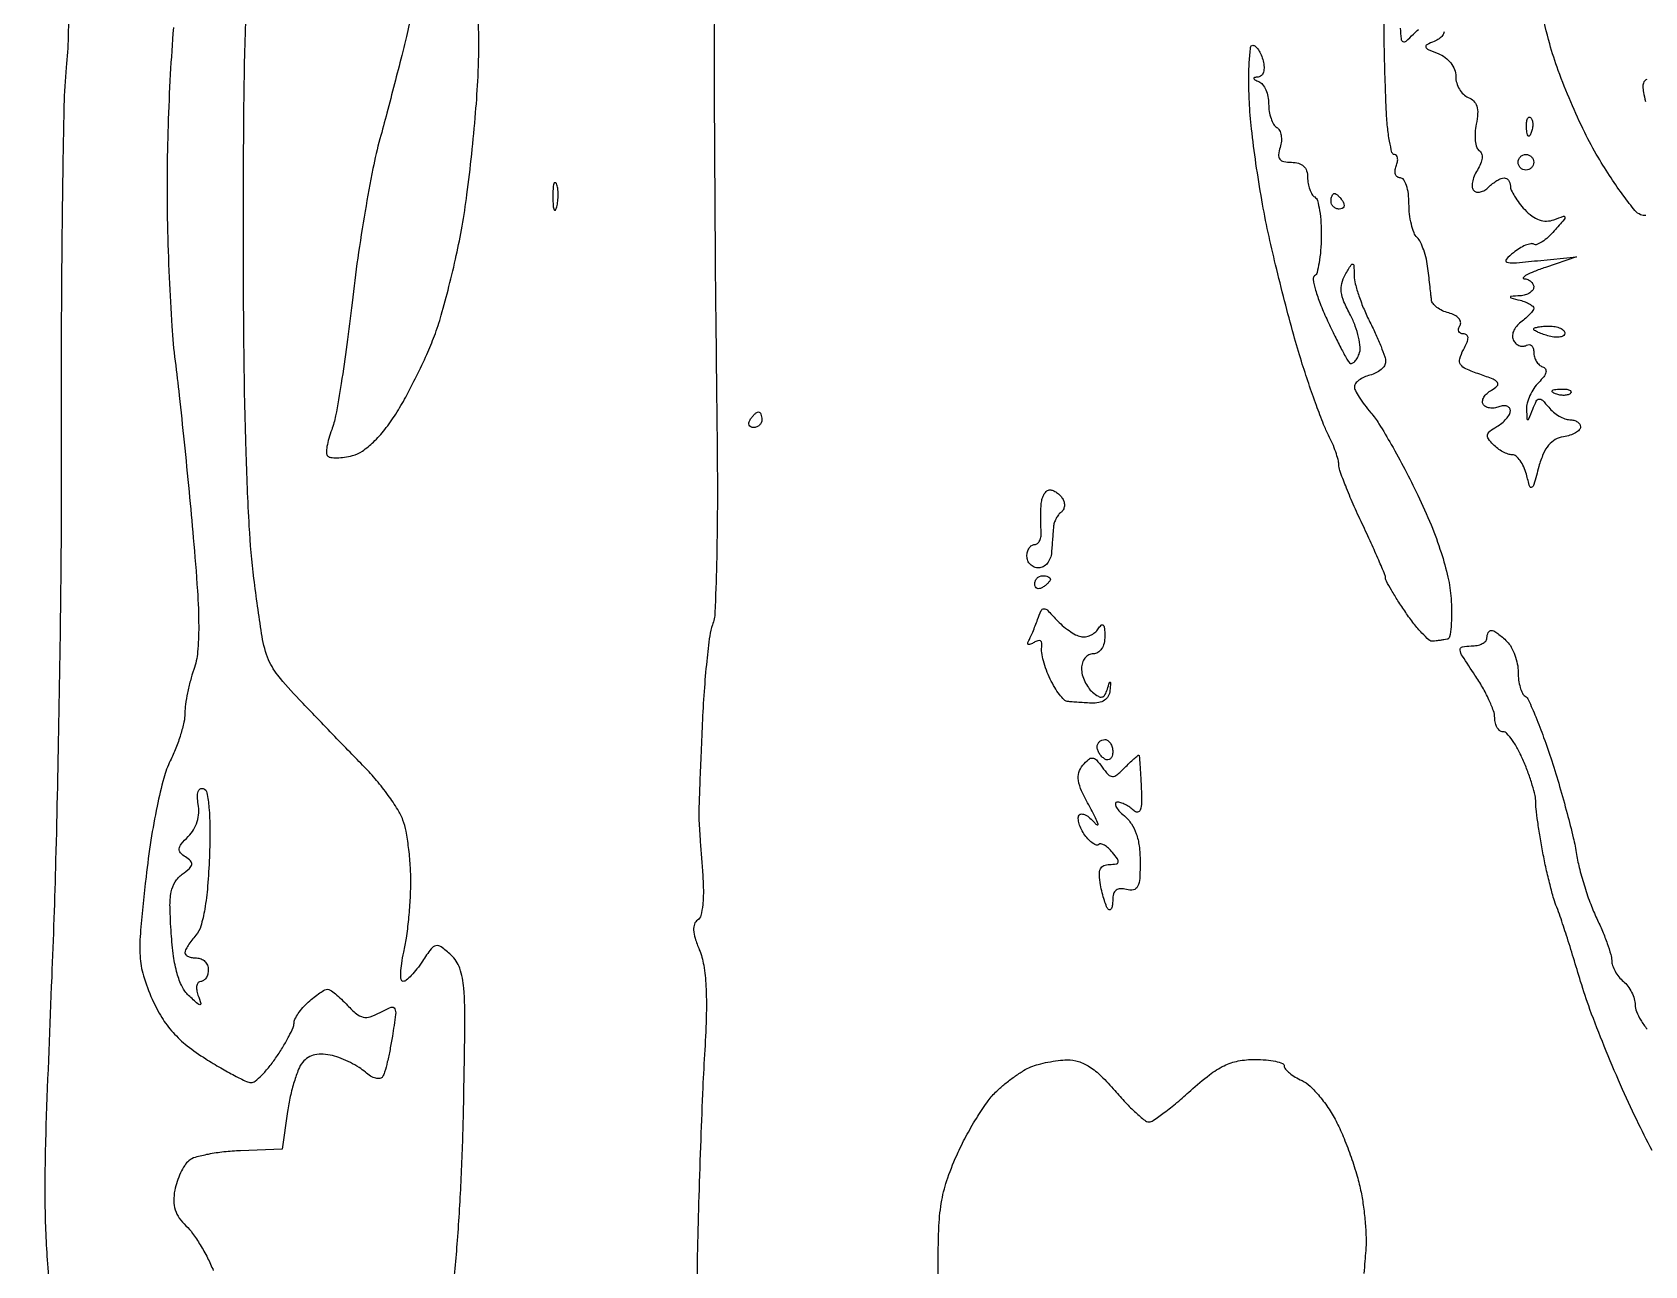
# Model space of a CAD drawing. Extents: x 0 to 102, y 0 to 135.
# Drawn here: x 67.63 to 85.13, y 85.24 to 98.62 of the extents above; entities that cross this region are included whole.
import ezdxf

# ---------------------------------------------------------------- set-up
doc = ezdxf.new("R2010")
doc.units = 0
doc.header["$MEASUREMENT"] = 0

msp = doc.modelspace()

# ---------------------------------------------------------------- linework, layer by layer
for points in [[(30.835569, 68.0607, 0.000004), (30.856286, 64.932268, 0.000002), (30.883525, 60.825814, 0.000002), (30.912326, 56.488502, 0.000002), (30.938318, 52.5789, -0.000116)], [(31.042661, 24.1956, 0.000001), (31.037549, 23.023692, 0.000001), (31.032419, 21.846099, 0.000001), (31.02793, 20.814404, 0.000005)], [(75.042592, 99.081141, 0.000083), (75.032825, 98.716419, 0.001553), (75.030119, 98.6013, 0.005489), (75.029055, 98.488377, 0.000352), (75.0298, 98.158736, 0.000515), (75.031371, 97.765889, 0.000384), (75.033883, 97.3323, -0.000034), (75.036678, 96.901732, -0.000049), (75.039104, 96.518289, -0.000028), (75.041102, 96.19447, -0.000694), (75.041523, 96.1056, 0.001816), (75.042182, 96.011046, 0.00003), (75.047779, 95.486399, 0.000078), (75.054422, 94.875951, 0.000052), (75.062224, 94.175881, -0.003764), (75.064842, 93.471701, -0.005411), (75.055719, 92.848213, -0.002999), (75.039191, 92.322848, -0.08218), (75.011609, 92.187781, 0.059011), (74.981791, 92.069795, 0.006701), (74.949815, 91.795988, 0.008033), (74.921269, 91.467907, 0.006453), (74.900795, 91.1142, 0.00091), (74.885725, 90.764693, 0.001241), (74.873494, 90.449561, 0.000811), (74.864308, 90.184813, 0.014267), (74.863919, 90.099, 0.009487), (74.867151, 90.023827, 0.001418), (74.876947, 89.872838, 0.001594), (74.889592, 89.694551, 0.001374), (74.903992, 89.507287, -0.016412), (74.913025, 89.313876, -0.02919), (74.905933, 89.154644, -0.032368), (74.885814, 89.035725, -0.198788), (74.850209, 88.986351, 0.169315), (74.816321, 88.944596, 0.101481), (74.807052, 88.880695, 0.06183), (74.823699, 88.790094, 0.021873), (74.868886, 88.665905, -0.058281), (74.916432, 88.498202, -0.026354), (74.940897, 88.270737, -0.020039), (74.945179, 87.972891, -0.008844), (74.928098, 87.579441, 0.004395), (74.906765, 87.171784, 0.001695), (74.884055, 86.605841, 0.001678), (74.86357, 85.991959, 0.00207), (74.848763, 85.419552, 0.003705), (74.84139, 84.904381, 0.005962)], [(67.875518, 84.520144, -0.011772), (67.80024, 85.261072, -0.017479), (67.772361, 85.912736, -0.010626), (67.783812, 86.763974, -0.00185), (67.845496, 88.369444, 0.004091), (67.888515, 89.637179, 0.002069), (67.923029, 91.234827, 0.002055), (67.945062, 92.885011, 0.003061), (67.949566, 94.329, -0.001857), (67.950486, 95.623745, -0.002353), (67.961408, 96.819964, -0.001852), (67.979, 97.822888, -0.019199), (68.003611, 98.235077, 0.018359), (68.023936, 98.566149, 0.006196), (68.029837, 99.049508, 0.006154)], [(71.747736, 98.877027, -0.028447), (71.698292, 98.6013, -0.00309), (71.639535, 98.361713, -0.001503), (71.561685, 98.056423, -0.001491), (71.478756, 97.739166, -0.002153), (71.403392, 97.4592, 0.018158), (71.327799, 97.13773, 0.00654), (71.24296, 96.675592, 0.006477), (71.163121, 96.16638, 0.007644), (71.10121, 95.6826, -0.005254), (71.045245, 95.228042, -0.006539), (70.983273, 94.806854, -0.005405), (70.92293, 94.455269, -0.048614), (70.880094, 94.305137, 0.023813), (70.848241, 94.211367, 0.032619), (70.82926, 94.124299, 0.034114), (70.823508, 94.053634, 0.202298), (70.837173, 94.020027, 0.169552), (70.870044, 94.004169, 0.033233), (70.9366, 94.00103, 0.03184), (71.018346, 94.007827, 0.024827), (71.105792, 94.025213, 0.089068), (71.213347, 94.073706, 0.040803), (71.333164, 94.171153, 0.035228), (71.456497, 94.307313, 0.025107), (71.575321, 94.475392, 0.01667), (71.683577, 94.65938, 0.009626), (71.802032, 94.887327, 0.009613), (71.912228, 95.12093, 0.015883), (71.995115, 95.322695, 0.019748), (72.069156, 95.547227, 0.008011), (72.152915, 95.8583, 0.007912), (72.232436, 96.196144, 0.009978), (72.294796, 96.511226, 0.011467), (72.347913, 96.85683, 0.005877), (72.399457, 97.292299, 0.005837), (72.442051, 97.742231, 0.008747), (72.467769, 98.136, 0.015104), (72.475801, 98.594397, 0.007597), (72.459668, 99.172948, 0.007151)], [(85.137876, 96.6292, -0.11346), (85.083175, 96.636934, -0.131493), (85.021445, 96.681744, -0.011129), (84.900093, 96.838375, -0.01416), (84.762794, 97.035414, -0.01048), (84.621865, 97.260545, -0.02114), (84.476293, 97.529516, -0.012556), (84.324768, 97.861056, -0.012555), (84.190045, 98.199861, -0.021098), (84.09632, 98.491275, -0.011413), (84.001435, 98.868917, -0.037663)], [(72.192155, 84.908631, 0.007217), (72.245436, 85.512564, 0.006784), (72.286227, 86.191692, 0.006324), (72.309748, 86.887758, 0.002079), (72.326226, 87.85852, 0.022697), (72.313508, 88.248877, 0.062077), (72.269286, 88.464866, 0.128014), (72.175368, 88.608032, 0.023072), (72.068065, 88.696489, 0.217237), (72.011161, 88.708943, 0.181148), (71.958471, 88.675113, 0.015395), (71.864588, 88.541023, -0.019615), (71.80491, 88.4573, -0.026233), (71.744043, 88.386621, -0.025351), (71.689241, 88.334876, -0.178361), (71.655379, 88.3224, -0.378593), (71.634115, 88.341195, -0.036874), (71.630436, 88.415592, -0.032364), (71.639574, 88.517991, -0.018618), (71.663091, 88.63965, 0.02194), (71.691537, 88.792243, 0.010158), (71.715715, 88.992559, 0.01004), (71.73264, 89.204406, 0.013761), (71.738782, 89.395543, 0.017597), (71.733109, 89.580946, 0.015093), (71.714401, 89.775293, 0.015353), (71.686638, 89.950842, 0.041482), (71.65295, 90.072343, 0.051221), (71.596816, 90.186865, 0.017651), (71.493565, 90.339946, 0.017327), (71.367032, 90.501863, 0.01923), (71.233729, 90.6489, -0.000945), (71.079918, 90.806568, -0.000498), (70.889505, 91.002887, -0.000496), (70.694966, 91.20426, -0.000765), (70.527235, 91.378762, -0.022129), (70.295533, 91.643027, -0.079624), (70.185137, 91.837334, -0.05244), (70.118778, 92.094025, -0.005926), (70.037006, 92.690062, -0.017565), (69.98611, 93.258079, -0.005897), (69.950773, 94.090079, -0.004968), (69.928899, 95.1458, -0.002695), (69.9219, 96.444, -0.002167), (69.927663, 97.773845, -0.005999), (69.947001, 98.709437, -0.006896)], [(82.951009, 98.618937, -0.113296), (82.934532, 98.581458, -0.083055), (82.897089, 98.545496, -0.053907), (82.844064, 98.517091, 0.022142), (82.763611, 98.480353, 0.367671), (82.753146, 98.455146, 0.2157), (82.776627, 98.429225, 0.010455), (82.88685, 98.384053, -0.066855), (82.963088, 98.34225, -0.070382), (83.024097, 98.282426, -0.074275), (83.063602, 98.211198, -0.089769), (83.0772, 98.136071, 0.071071), (83.087288, 98.065457, 0.063587), (83.116868, 97.997551, 0.066835), (83.160604, 97.942493, 0.100241), (83.21224, 97.90967, -0.104393), (83.271208, 97.871503, -0.124601), (83.305184, 97.814874, -0.089139), (83.314551, 97.73354, -0.033576), (83.299611, 97.619505, 0.033938), (83.287251, 97.524632, 0.043497), (83.289473, 97.436633, 0.049704), (83.304441, 97.366923, 0.178456), (83.332039, 97.331658, -0.175348), (83.357215, 97.299884, -0.10559), (83.362674, 97.251555, -0.074671), (83.347175, 97.19008, -0.040574), (83.31132, 97.120725, 0.042089), (83.277285, 97.054401, 0.054111), (83.258231, 96.988603, 0.064873), (83.255768, 96.932884, 0.176814), (83.272163, 96.897637, 0.15948), (83.303377, 96.881817, 0.096846), (83.345115, 96.883499, 0.078548), (83.391058, 96.902392, 0.059691), (83.43393, 96.93609, -0.030537), (83.477231, 96.974402, -0.031347), (83.524514, 97.006793, -0.033014), (83.568892, 97.029444, -0.101834), (83.60172, 97.0362, -0.129337), (83.62753, 97.02941, -0.100701), (83.649519, 97.01031, -0.088877), (83.664306, 96.981737, -0.075211), (83.6694, 96.948063, 0.110306), (83.67941, 96.903242, 0.027252), (83.715351, 96.836493, 0.026557), (83.765954, 96.76277, 0.023852), (83.82583, 96.692017, 0.046482), (83.904483, 96.62193, 0.076144), (83.983353, 96.58057, 0.087403), (84.062786, 96.568025, 0.083515), (84.14308, 96.583, -0.007733), (84.248046, 96.619606, -0.507637), (84.261475, 96.610031, -0.182355), (84.252082, 96.584202, -0.002707), (84.144543, 96.46034, -0.027492), (84.079071, 96.393539, -0.04038), (84.014129, 96.343164, -0.046763), (83.958196, 96.313647, -0.240929), (83.924357, 96.316385, 0.192718), (83.890264, 96.322336, 0.046075), (83.834245, 96.305004, 0.040739), (83.768928, 96.271532, 0.030628), (83.703013, 96.224849, 0.036465), (83.624947, 96.152068, 0.546217), (83.632639, 96.122239, 0.101138), (83.70313, 96.113954, 0.003919), (83.9655, 96.138275), (84.3885, 96.180833), (84.0501, 96.065118, 0.01045), (83.926971, 96.020119, 0.028112), (83.842169, 95.981485, 0.097673), (83.811495, 95.956759, 0.615526), (83.81745, 95.942902, -0.077376), (83.857851, 95.934043, -0.085414), (83.892136, 95.913459, -0.09416), (83.915107, 95.884578, -0.12163), (83.9232, 95.8518, -0.165114), (83.91198, 95.818751, -0.08736), (83.87971, 95.789168, -0.070943), (83.831781, 95.767416, -0.054605), (83.77515, 95.757386, 0.002113), (83.675835, 95.750381, 0.392517), (83.6694, 95.743447, 0.339035), (83.675645, 95.735296, 0.001923), (83.77515, 95.708883, -0.028454), (83.831847, 95.690565, -0.040002), (83.87971, 95.667482, -0.045526), (83.913564, 95.643298, -0.218244), (83.9232, 95.622273, -0.16248), (83.914975, 95.597632, -0.026375), (83.882126, 95.558396, -0.026733), (83.836915, 95.514768, -0.020691), (83.783375, 95.472111, 0.064413), (83.734484, 95.425641, 0.077352), (83.702563, 95.370875, 0.090665), (83.691978, 95.316567, 0.142257), (83.704621, 95.271054, 0.0782), (83.73389, 95.236977, 0.090431), (83.770886, 95.215564, 0.100781), (83.809709, 95.209957, 0.124671), (83.844446, 95.220913, -0.142408), (83.874336, 95.229206, -0.191404), (83.900066, 95.218615, -0.136653), (83.917441, 95.188991, -0.064798), (83.9232, 95.144743, 0.071234), (83.930376, 95.094628, 0.066231), (83.95138, 95.047179, 0.070316), (83.982458, 95.009478, 0.105197), (84.01913, 94.987923, -0.170344), (84.04964, 94.964284, -0.207329), (84.055536, 94.928936, -0.104489), (84.031825, 94.880076, -0.031352), (83.97683, 94.817716, 0.050394), (83.924367, 94.753458, 0.039781), (83.880952, 94.674826, 0.041042), (83.852253, 94.594442, 0.075002), (83.844546, 94.525393, 0.003671), (83.849223, 94.423586, 0.408005), (83.85835, 94.415206, 0.29639), (83.870388, 94.423589, 0.00283), (83.91198, 94.527552, -0.022014), (83.951389, 94.616054, -0.251782), (83.981545, 94.637335, -0.23464), (84.017427, 94.624653, -0.019356), (84.085593, 94.548702, 0.045504), (84.137108, 94.497009, 0.040656), (84.199015, 94.453286, 0.042929), (84.261543, 94.423248, 0.090757), (84.314259, 94.4136, -0.065747), (84.358811, 94.407716, -0.08305), (84.396566, 94.390477, -0.099162), (84.421819, 94.364902, -0.146381), (84.4308, 94.334884, -0.198871), (84.417496, 94.302757, -0.066869), (84.376354, 94.27135, -0.054101), (84.316402, 94.245266, -0.039384), (84.24545, 94.229134, 0.092653), (84.156771, 94.198798, 0.091976), (84.084774, 94.138423, 0.071804), (84.026629, 94.042766, 0.033887), (83.979007, 93.906, -0.00333), (83.924103, 93.710642, -0.185261), (83.901616, 93.680876, -0.494761), (83.880165, 93.688986, -0.009425), (83.843293, 93.8214, 0.040754), (83.815188, 93.902342, 0.052175), (83.776016, 93.970772, 0.062051), (83.732347, 94.017824, 0.176484), (83.690966, 94.0329, -0.085732), (83.645698, 94.040719, -0.037221), (83.589654, 94.065512, -0.035424), (83.532575, 94.101435, -0.039409), (83.48328, 94.143919, -0.04354), (83.432116, 94.205449, -0.20268), (83.422845, 94.24966, -0.183188), (83.447887, 94.289997, -0.034798), (83.52135, 94.338473, 0.042116), (83.577994, 94.377049, 0.04524), (83.62591, 94.423744, 0.049968), (83.658949, 94.471214, 0.127734), (83.6694, 94.511455, 0.162687), (83.659338, 94.541561, 0.151416), (83.632919, 94.560628, 0.110035), (83.592732, 94.56488, 0.063243), (83.545209, 94.553246, -0.062414), (83.494236, 94.540678, -0.070033), (83.443755, 94.541827, -0.080026), (83.401451, 94.555955, -0.134603), (83.37423, 94.581295, -0.177897), (83.367108, 94.616166, -0.098013), (83.382061, 94.657638, -0.075982), (83.416815, 94.69948, -0.054001), (83.466593, 94.734874, 0.065337), (83.526479, 94.779527, 0.378292), (83.529246, 94.815714, 0.136152), (83.481598, 94.852173, 0.011772), (83.336979, 94.906439, -0.01919), (83.18744, 94.965095, -0.143932), (83.129756, 95.013493, -0.220906), (83.120426, 95.074403, -0.052186), (83.160283, 95.172166, 0.021503), (83.199709, 95.254119, 0.102432), (83.210045, 95.30478, 0.242403), (83.195495, 95.332827, 0.155391), (83.159784, 95.3442, -0.113907), (83.128947, 95.351317, -0.184672), (83.110799, 95.370724, -0.157276), (83.108611, 95.399978, -0.079227), (83.123019, 95.434494, 0.189716), (83.129892, 95.472568, 0.133697), (83.110285, 95.511926, 0.092644), (83.065115, 95.546839, 0.054424), (83.001112, 95.571261, -0.045856), (82.93241, 95.596139, -0.052717), (82.872769, 95.632248, -0.060359), (82.830244, 95.67351, -0.145933), (82.813754, 95.713617, 0.002271), (82.808244, 95.765993, 0.000535), (82.798548, 95.853447, 0.000551), (82.787182, 95.953971, 0.000543), (82.775536, 96.054988, 0.028128), (82.758068, 96.155474, 0.027284), (82.729306, 96.254414, 0.028361), (82.694371, 96.338407, 0.083826), (82.658282, 96.389158, -0.105739), (82.62409, 96.441955, -0.031873), (82.59565, 96.533799, -0.030367), (82.576134, 96.64364, -0.02879), (82.5696, 96.75702, 0.031832), (82.562784, 96.863968, 0.049132), (82.54209, 96.954191, 0.063143), (82.51193, 97.016662, 0.253985), (82.475949, 97.0362, -0.158089), (82.444315, 97.046458, -0.151946), (82.424112, 97.073477, -0.112257), (82.419289, 97.114548, -0.06502), (82.430994, 97.1631, 0.044868), (82.444806, 97.211733, 0.082761), (82.445705, 97.252723, 0.132281), (82.434132, 97.279624, 0.229268), (82.412692, 97.29, -0.343687), (82.385272, 97.311372, -0.016351), (82.35887, 97.432895, -0.021038), (82.336868, 97.589964, -0.012904), (82.32355, 97.77645, -0.002523), (82.315012, 97.987452, -0.001902), (82.30768, 98.21941, -0.001923), (82.302458, 98.437477, -0.004445), (82.300621, 98.6013, -0.002212), (82.300903, 98.735532, -0.002845)], [(69.162932, 98.666084, 0.00575), (69.128996, 98.160307, 0.005705), (69.104354, 97.601703, 0.006598), (69.09398, 97.069131, 0.006816), (69.097934, 96.531073, 0.005572), (69.11642, 95.955855, 0.005633), (69.14529, 95.426999, 0.014717), (69.181483, 95.0481, -0.003903), (69.225189, 94.675803, -0.001616), (69.27874, 94.171654, -0.001598), (69.332671, 93.630855, -0.00206), (69.378583, 93.133655, -0.005121), (69.42331, 92.559306, -0.015952), (69.43711, 92.171522, -0.023271), (69.425307, 91.896285, -0.061587), (69.383833, 91.703981, 0.018791), (69.346907, 91.583693, 0.014779), (69.315727, 91.450957, 0.015025), (69.294086, 91.325721, 0.035281), (69.2874, 91.231081, -0.054949), (69.276681, 91.133844, -0.019551), (69.240872, 90.998507, -0.019127), (69.189638, 90.851816, -0.021388), (69.129005, 90.714955, 0.049621), (69.058349, 90.527609, 0.013801), (68.985535, 90.221979, 0.013163), (68.918693, 89.854571, 0.010561), (68.865586, 89.456146, 0.00496), (68.80671, 88.877912, 0.035529), (68.800951, 88.597299, 0.060684), (68.837978, 88.383801, 0.030891), (68.932722, 88.127996, 0.034357), (69.036306, 87.931511, 0.044675), (69.158266, 87.768774, 0.042454), (69.312346, 87.62422, 0.027004), (69.513391, 87.482308, 0.008465), (69.676027, 87.383992, 0.011381), (69.826752, 87.300857, 0.008619), (69.95445, 87.236944, 0.10909), (70.0065, 87.224786, 0.177943), (70.050269, 87.24027, 0.024934), (70.122164, 87.306193, 0.025923), (70.202372, 87.39636, 0.019369), (70.28145, 87.503363, 0.013359), (70.354334, 87.616824, 0.016457), (70.415885, 87.72651, 0.014941), (70.461269, 87.820805, 0.105058), (70.4718, 87.870373, -0.117107), (70.482001, 87.913329, -0.032782), (70.517246, 87.97323, -0.031156), (70.567299, 88.037765, -0.028324), (70.626511, 88.097788, -0.015862), (70.689667, 88.1514, -0.02003), (70.75149, 88.196671, -0.018508), (70.805222, 88.229986, -0.130226), (70.834716, 88.2378, -0.153713), (70.864325, 88.228477, -0.017669), (70.920796, 88.185955, -0.019976), (70.985759, 88.128899, -0.015035), (71.052638, 88.061306, 0.031525), (71.14853, 87.970577, 0.12208), (71.221623, 87.93511, 0.134358), (71.298827, 87.939617, 0.041515), (71.406678, 87.98629, -0.026693), (71.524195, 88.041331, -0.389418), (71.563578, 88.026594, -0.15278), (71.573952, 87.964987, -0.005544), (71.538554, 87.726703, -0.008731), (71.51296, 87.582812, -0.010623), (71.483793, 87.449074, -0.009292), (71.454913, 87.338089, -0.070222), (71.43321, 87.288608, -0.216388), (71.404153, 87.269111, -0.105309), (71.358564, 87.271165, -0.073867), (71.30291, 87.294849, -0.045916), (71.245951, 87.337398, 0.043524), (71.176832, 87.389546, 0.02313), (71.08335, 87.442217, 0.022845), (70.982117, 87.487568, 0.032763), (70.888522, 87.517547, 0.04528), (70.786707, 87.533351, 0.071569), (70.698787, 87.526354, 0.081867), (70.625011, 87.496401, 0.082444), (70.564956, 87.444409, 0.078894), (70.520346, 87.369183, 0.020069), (70.473201, 87.234911, 0.019953), (70.431139, 87.075276, 0.019016), (70.401155, 86.910221), (70.343142, 86.5035), (69.891691, 86.48592, 0.017494), (69.710836, 86.472529, 0.020487), (69.540732, 86.446845, 0.019901), (69.400336, 86.41388, 0.10597), (69.330888, 86.377586, 0.076592), (69.285775, 86.326685, 0.031432), (69.24065, 86.24591, 0.030183), (69.202255, 86.151503, 0.033952), (69.177252, 86.056766, 0.050502), (69.167128, 85.943626, 0.073292), (69.182879, 85.844763, 0.074541), (69.226169, 85.755856, 0.054286), (69.297978, 85.672378, -0.047862), (69.370615, 85.590094, -0.019519), (69.453554, 85.465826, -0.019101), (69.5329, 85.324402, -0.023125), (69.59588, 85.185928, 0.018303)], [(82.474976, 98.658707, 0.013841), (82.484118, 98.542755, 0.267829), (82.504555, 98.514709, 0.292914), (82.537511, 98.519763, 0.015832), (82.617943, 98.595257, -0.025233), (82.67424, 98.646142, -0.028134)], [(85.14911, 98.104793, 0.190244), (85.11872, 98.076519, 0.111833), (85.1076, 98.027425, 0.046663), (85.11353, 97.96402, 0.012343), (85.134882, 97.86443, 0.012415)], [(85.207603, 86.48836, -0.006693), (85.040594, 86.82075, -0.009514), (84.865574, 87.199182, -0.007262), (84.688019, 87.619559, -0.00735), (84.533146, 88.018366, -0.017117), (84.431891, 88.3224, 0.002769), (84.35492, 88.577731, 0.003197), (84.278654, 88.820218, 0.002863), (84.211569, 89.024815, 0.018672), (84.173455, 89.1261, -0.029296), (84.140923, 89.218457, -0.007705), (84.099887, 89.369854, -0.007797), (84.058447, 89.543945, -0.007925), (84.022695, 89.7183, -0.005444), (83.992327, 89.889553, -0.006183), (83.967044, 90.054321, -0.00566), (83.9489, 90.194665, -0.033935), (83.945264, 90.2682, 0.063004), (83.93785, 90.336965, 0.01414), (83.907323, 90.451015, 0.01445), (83.864242, 90.581584, 0.013538), (83.812819, 90.71235, 0.02218), (83.754708, 90.833857, 0.030937), (83.691507, 90.936408, 0.03158), (83.631634, 91.010858, 0.210624), (83.589117, 91.0296, -0.164659), (83.555198, 91.041081, -0.0957), (83.526319, 91.073534, -0.076783), (83.506803, 91.121957, -0.057526), (83.5002, 91.179161, 0.086779), (83.486577, 91.257065, 0.021453), (83.437176, 91.377537, 0.021302), (83.367774, 91.512607, 0.019904), (83.28565, 91.644461, -0.005199), (83.149982, 91.84865, -0.111173), (83.124957, 91.916238, -0.391393), (83.148811, 91.950155, -0.052979), (83.24335, 91.9602, 0.047145), (83.309275, 91.96643, 0.067125), (83.365002, 91.985051, 0.087271), (83.40258, 92.012488, 0.193889), (83.4156, 92.0448, -0.055194), (83.419183, 92.077162, -0.074787), (83.429801, 92.104549, -0.094252), (83.445498, 92.12292, -0.170563), (83.463943, 92.1294, -0.13383), (83.489789, 92.122356, -0.022027), (83.533587, 92.093898, -0.022866), (83.583327, 92.054816, -0.018427), (83.633143, 92.008543, -0.070668), (83.67947, 91.946875, -0.038879), (83.718498, 91.860751, -0.037849), (83.745108, 91.765383, -0.049148), (83.754, 91.675136, 0.032677), (83.759546, 91.59036, 0.038058), (83.776117, 91.511353, 0.041526), (83.800281, 91.448274, 0.143061), (83.829293, 91.416052, -0.150894), (83.867366, 91.37244, -0.007055), (83.945217, 91.190367, -0.011121), (84.030886, 90.967981, -0.007712), (84.118197, 90.713109, -0.007196), (84.204143, 90.435487, -0.006377), (84.285745, 90.144128, -0.006415), (84.352507, 89.879906, -0.019414), (84.38861, 89.697918, 0.023397), (84.422017, 89.536274, 0.013687), (84.476283, 89.346098, 0.01367), (84.541148, 89.158361, 0.022521), (84.607306, 89.004054, -0.012801), (84.669283, 88.866922, -0.014381), (84.721644, 88.731969, -0.013734), (84.759569, 88.615138, -0.071727), (84.7692, 88.548346, 0.084343), (84.778346, 88.49451, 0.043818), (84.806477, 88.432215, 0.041928), (84.847544, 88.37161, 0.049721), (84.8961, 88.3224, -0.060324), (84.944669, 88.27105, -0.043964), (84.985723, 88.203968, -0.044601), (85.013721, 88.132248, -0.070879), (85.023, 88.067121, 0.099992), (85.037418, 87.995747, 0.035735), (85.084699, 87.902687, 0.033737), (85.152662, 87.805233, 0.033858)], [(77.472127, 84.849172, -0.011647), (77.461123, 85.2768, -0.01202), (77.469683, 85.672917, -0.033424), (77.500907, 85.949368, -0.039605), (77.564977, 86.191714, -0.023467), (77.677195, 86.469, -0.017298), (77.775352, 86.664131, -0.015549), (77.890116, 86.859215, -0.015794), (78.004034, 87.027732, -0.04638), (78.096158, 87.13304, -0.020062), (78.185563, 87.211339, -0.015956), (78.287917, 87.288704, -0.016241), (78.387508, 87.354359, -0.038478), (78.4665, 87.394828, -0.034171), (78.547472, 87.422402, -0.01736), (78.652402, 87.446439, -0.017162), (78.762845, 87.463826, -0.024534), (78.861758, 87.471038, -0.083119), (78.98295, 87.453694, -0.066449), (79.102443, 87.397337, -0.050165), (79.230052, 87.295479, -0.022243), (79.377473, 87.138, 0.012666), (79.494246, 87.008373, 0.017685), (79.605506, 86.899005, 0.014165), (79.701802, 86.815711, 0.172892), (79.747002, 86.7996, 0.15122), (79.794923, 86.814432, 0.010104), (79.913252, 86.899005, 0.013831), (80.051744, 87.008367, 0.009875), (80.2008, 87.138, -0.018788), (80.404863, 87.309181, -0.051811), (80.563997, 87.408263, -0.065658), (80.716824, 87.459288, -0.047813), (80.895364, 87.4764, -0.020876), (81.018257, 87.471267, -0.033634), (81.121813, 87.455538, -0.036789), (81.197005, 87.432975, -0.310906), (81.216, 87.40538, 0.181959), (81.228466, 87.372259, 0.040463), (81.272667, 87.329402, 0.036997), (81.335053, 87.285323, 0.028415), (81.40891, 87.246463, -0.084281), (81.49581, 87.18756, -0.028843), (81.599821, 87.075748, -0.027716), (81.702488, 86.936752, -0.028646), (81.787924, 86.788734, -0.020189), (81.864692, 86.619491, -0.012601), (81.941458, 86.415708, -0.012642), (82.00708, 86.210694, -0.022357), (82.049255, 86.0382, -0.016061), (82.076278, 85.873852, -0.012716), (82.095225, 85.694777, -0.012911), (82.104289, 85.5276, -0.031025), (82.100113, 85.4037, 0.005053), (82.090276, 85.289074, 0.003099), (82.080885, 85.153786, 0.003106)]]:
    msp.add_lwpolyline(points, format="xyb")
for points in [[(80.87585, 98.4744, -0.195396), (80.904521, 98.462751, -0.05478), (80.935895, 98.424697, -0.046469), (80.964884, 98.369975, -0.034643), (80.986713, 98.3052, -0.051558), (80.996947, 98.238726, -0.086579), (80.990035, 98.182814, -0.121508), (80.967553, 98.145099, -0.182808), (80.93313, 98.129321, 0.02843), (80.893314, 98.124318, 0.407574), (80.885822, 98.11371, 0.244446), (80.896015, 98.09998, 0.017291), (80.94105, 98.079971, -0.134082), (80.981572, 98.049159, -0.060659), (81.015736, 97.991244, -0.0538), (81.038956, 97.917303, -0.049237), (81.0468, 97.837843, 0.040442), (81.053309, 97.757505, 0.043062), (81.072662, 97.680993, 0.047213), (81.10102, 97.618861, 0.124307), (81.134841, 97.583973, -0.140631), (81.164698, 97.55113, -0.072852), (81.181909, 97.497933, -0.06322), (81.184565, 97.433512, -0.055621), (81.17144, 97.36748, 0.050509), (81.154787, 97.287944, 0.191393), (81.168217, 97.239929, 0.185158), (81.211369, 97.213254, 0.04691), (81.294899, 97.2054, -0.067161), (81.371402, 97.195077, -0.122009), (81.426123, 97.164393, -0.127683), (81.45864, 97.112863, -0.077389), (81.4698, 97.041193, 0.042833), (81.475494, 96.97485, 0.044359), (81.492405, 96.911251, 0.0485), (81.51721, 96.859301, 0.119267), (81.546752, 96.829427, -0.191201), (81.576439, 96.789503, -0.024517), (81.599395, 96.683111, -0.025822), (81.614508, 96.548562, -0.018838), (81.617902, 96.398115, -0.015943), (81.610848, 96.248132, -0.022335), (81.594322, 96.115047, -0.019649), (81.572048, 96.009253, -0.195024), (81.545774, 95.973369, 0.310518), (81.529446, 95.936316, 0.021587), (81.556853, 95.819401, 0.024621), (81.605843, 95.672872, 0.015495), (81.676628, 95.506785, 0.004789), (81.755785, 95.340135, 0.006533), (81.830516, 95.19158, 0.004449), (81.895721, 95.068757, 0.072238), (81.923612, 95.031388, 0.252088), (81.947044, 95.024357, 0.132591), (81.974978, 95.038407, 0.078314), (82.003822, 95.073725, 0.04055), (82.028537, 95.125222, 0.110028), (82.039547, 95.199463, 0.037165), (82.023522, 95.308265, 0.034854), (81.987242, 95.429744, 0.033538), (81.934063, 95.54664, -0.023604), (81.864187, 95.692484, -0.068492), (81.835193, 95.800245, -0.092224), (81.840539, 95.89252, -0.071163), (81.878362, 95.986159, -0.004217), (81.941846, 96.093424, -0.292609), (81.95979, 96.102284, -0.371733), (81.971901, 96.089239, -0.005395), (81.974827, 95.975438, 0.060542), (81.986898, 95.887134, 0.017872), (82.026347, 95.756148, 0.017657), (82.081645, 95.610815, 0.01815), (82.1466, 95.4711, -0.011064), (82.211383, 95.336767, -0.013289), (82.266098, 95.207589, -0.012011), (82.30641, 95.09717, -0.081689), (82.3158, 95.040079, -0.14792), (82.303337, 94.998875, -0.070203), (82.266098, 94.95706, -0.060301), (82.211319, 94.92097, -0.051629), (82.1466, 94.896687, 0.041418), (82.081849, 94.873887, 0.052649), (82.027102, 94.842063, 0.062537), (81.989492, 94.806553, 0.174029), (81.9774, 94.772865, 0.119975), (81.98784, 94.729981, 0.02077), (82.029575, 94.656947, 0.021545), (82.087015, 94.573662, 0.01781), (82.155017, 94.489995, -0.041283), (82.244024, 94.369336, -0.008689), (82.377883, 94.143817, -0.00905), (82.524284, 93.875953, -0.008467), (82.664289, 93.596996, -0.014352), (82.808681, 93.273249, -0.019641), (82.918574, 92.973632, -0.022182), (82.992324, 92.704965, -0.038418), (83.026162, 92.476046, -0.016274), (83.032383, 92.309838, -0.025905), (83.02571, 92.167751, -0.023585), (83.009732, 92.059009, -0.311621), (82.98219, 92.03211, -0.005033), (82.948135, 92.026637, -0.002855), (82.906805, 92.020663, -0.00285), (82.865084, 92.015117, -0.004693), (82.829741, 92.01096, -0.211775), (82.787743, 92.024399, -0.021336), (82.71048, 92.099281, -0.023828), (82.622787, 92.201154, -0.016716), (82.533641, 92.323507, -0.006929), (82.450185, 92.450231, -0.009837), (82.379791, 92.565346, -0.006318), (82.324275, 92.663092, -0.126645), (82.3158, 92.696014, 0.099715), (82.308549, 92.732009, 0.002379), (82.241246, 92.890179, 0.00513), (82.159255, 93.075109, 0.003451), (82.062, 93.284683, -0.006939), (81.964756, 93.498119, -0.009207), (81.882601, 93.695056, -0.006945), (81.819518, 93.861179, -0.086234), (81.807679, 93.927376, 0.064354), (81.800363, 93.981861, 0.018102), (81.775107, 94.06403, 0.017934), (81.73953, 94.155684, 0.018022), (81.697528, 94.2444, -0.025672), (81.643581, 94.363003, -0.005963), (81.565673, 94.567731, -0.006138), (81.481591, 94.805867, -0.005978), (81.402609, 95.0481, -0.008584), (81.31914, 95.331881, -0.004001), (81.22021, 95.702428, -0.003962), (81.122565, 96.093023, -0.005529), (81.041869, 96.444, -0.010428), (80.972579, 96.796533, -0.007553), (80.909558, 97.191785, -0.007634), (80.861089, 97.569154, -0.016474), (80.837826, 97.86105, -0.010172), (80.831653, 98.096225, -0.016954), (80.837201, 98.294228, -0.011018), (80.850439, 98.451549, -0.383502)], [(83.889713, 97.690087, -0.126455), (83.906061, 97.662429, -0.060344), (83.912758, 97.621372, -0.05415), (83.909592, 97.574203, -0.051402), (83.896391, 97.527937, -0.054073), (83.877648, 97.492687, -0.470617), (83.86223, 97.491228, -0.168741), (83.850274, 97.515911, -0.018894), (83.845279, 97.57905, -0.028489), (83.846209, 97.637947, -0.077125), (83.855576, 97.678554, -0.208169), (83.871197, 97.693997, -0.296942)], [(83.8386, 97.29, -0.099038), (83.870887, 97.283541, -0.097945), (83.898349, 97.265149, -0.097945), (83.916741, 97.237687, -0.099038), (83.9232, 97.2054, -0.099038), (83.916741, 97.173113, -0.097945), (83.898349, 97.145651, -0.097945), (83.870887, 97.127259, -0.099038), (83.8386, 97.1208, -0.099038), (83.806313, 97.127259, -0.097945), (83.778851, 97.145651, -0.097945), (83.760459, 97.173113, -0.099038), (83.754, 97.2054, -0.099038), (83.760459, 97.237687, -0.097945), (83.778851, 97.265149, -0.097945), (83.806313, 97.283541, -0.099038)], [(73.319092, 96.97436, 0.31318), (73.303965, 96.984256, 0.333666), (73.290256, 96.973355, 0.052471), (73.281595, 96.916078, 0.014395), (73.280093, 96.8247, 0.012823), (73.283528, 96.73433, 0.080377), (73.293763, 96.689416, 0.597527), (73.307309, 96.687932, 0.087174), (73.322227, 96.72056, 0.037336), (73.334063, 96.785499, 0.029507), (73.337394, 96.856849, 0.030339), (73.332499, 96.923774, 0.06278)], [(81.760907, 96.867, -0.151918), (81.778735, 96.861455, -0.038439), (81.802614, 96.842149, -0.035638), (81.827743, 96.814783, -0.029505), (81.8505, 96.7824, -0.082592), (81.863741, 96.750074, -0.161196), (81.861109, 96.722651, -0.182303), (81.843221, 96.704423, -0.108972), (81.813193, 96.6978, -0.093332), (81.778993, 96.70424, -0.09642), (81.749918, 96.722651, -0.099167), (81.730458, 96.75012, -0.105053), (81.7236, 96.7824, -0.042167), (81.726336, 96.814789, -0.061769), (81.734559, 96.842149, -0.081139), (81.746641, 96.860701, -0.210953)], [(84.0924, 95.4288, -0.043375), (84.157173, 95.42317, -0.063112), (84.211897, 95.406275, -0.082769), (84.248947, 95.381433, -0.206609), (84.2616, 95.35212, -0.24384), (84.248272, 95.326417, -0.106581), (84.211897, 95.310963, -0.070464), (84.157231, 95.308299, -0.040966), (84.0924, 95.319687, -0.016817), (84.027564, 95.338994, -0.025621), (83.972903, 95.360464, -0.023188), (83.931902, 95.381387, -0.269386), (83.9232, 95.396367, -0.326917), (83.932468, 95.409027, -0.029396), (83.972903, 95.419273, -0.029316), (84.027542, 95.426459, -0.018041)], [(84.21225, 94.745321, -0.028489), (84.271147, 94.744391, -0.077125), (84.311754, 94.735024, -0.208169), (84.327197, 94.719403, -0.296942), (84.323288, 94.700888, -0.126455), (84.295629, 94.684539, -0.060344), (84.254572, 94.677842, -0.05415), (84.207403, 94.681008, -0.051402), (84.161137, 94.694209, -0.054073), (84.125887, 94.712952, -0.470617), (84.124428, 94.72837, -0.168741), (84.149111, 94.740326, -0.018894)], [(75.510493, 94.4982, -0.210953), (75.524759, 94.491901, -0.081139), (75.536841, 94.473349, -0.061769), (75.545064, 94.445989, -0.042167), (75.5478, 94.4136, -0.105053), (75.540942, 94.38132, -0.099167), (75.521482, 94.353851, -0.09642), (75.492407, 94.33544, -0.093332), (75.458207, 94.329, -0.108972), (75.428179, 94.335623, -0.182303), (75.410291, 94.353851, -0.161196), (75.407659, 94.381274, -0.082592), (75.4209, 94.4136, -0.029505), (75.443657, 94.445983, -0.035638), (75.468786, 94.473349, -0.038439), (75.492665, 94.492655, -0.151918)], [(78.673007, 93.6522, -0.097634), (78.707734, 93.645354, -0.052508), (78.746306, 93.62457, -0.049467), (78.782605, 93.59412, -0.055149), (78.810746, 93.558141, -0.080294), (78.827346, 93.518137, -0.085656), (78.829979, 93.475853, -0.092735), (78.818497, 93.437882, -0.116457), (78.794589, 93.410091, 0.072621), (78.765516, 93.381705, 0.043626), (78.739637, 93.340896, 0.042718), (78.72055, 93.2948, 0.056901), (78.71184, 93.25035, 0.000549), (78.707717, 93.19809, 0.000215), (78.702137, 93.125962, 0.000213), (78.696168, 93.047927, 0.000265), (78.69069, 92.9754, -0.072111), (78.67631, 92.910742, -0.081931), (78.644451, 92.855902, -0.092462), (78.600495, 92.819134, -0.128753), (78.5511, 92.8062, -0.099038), (78.50267, 92.815888, -0.097945), (78.461477, 92.843477, -0.097945), (78.433888, 92.88467, -0.099038), (78.4242, 92.9331, -0.064052), (78.430441, 92.981617, -0.081853), (78.448758, 93.022723, -0.098634), (78.47592, 93.050225, -0.149854), (78.507803, 93.06, 0.179934), (78.538702, 93.071492, 0.102971), (78.563202, 93.10349, 0.078669), (78.577565, 93.151404, 0.054508), (78.578998, 93.20805, -0.013679), (78.575203, 93.275453, -0.008066), (78.574173, 93.3561, -0.008066), (78.575746, 93.436747, -0.013666), (78.579996, 93.50415, -0.05098), (78.591016, 93.560791, -0.066822), (78.612847, 93.60871, -0.082664), (78.641579, 93.641083, -0.171647)], [(78.5934, 92.7216, -0.042167), (78.625789, 92.718864, -0.061769), (78.653149, 92.710641, -0.081139), (78.671701, 92.698559, -0.210953), (78.678, 92.684293, -0.151918), (78.672455, 92.666465, -0.038439), (78.653149, 92.642586, -0.035638), (78.625783, 92.617457, -0.029505), (78.5934, 92.5947, -0.082592), (78.561074, 92.581459, -0.161196), (78.533651, 92.584091, -0.182303), (78.515423, 92.601979, -0.108972), (78.5088, 92.632007, -0.093332), (78.51524, 92.666207, -0.09642), (78.533651, 92.695282, -0.099167), (78.56112, 92.714742, -0.105053)], [(78.743053, 92.246246, 0.028702), (78.807874, 92.183448, 0.026094), (78.881481, 92.126325, 0.027018), (78.952762, 92.08225, 0.072123), (79.008647, 92.061484, 0.09086), (79.059421, 92.059933, 0.067625), (79.11333, 92.075769, 0.066359), (79.162066, 92.10587, 0.080106), (79.197702, 92.146084, -0.057793), (79.229642, 92.185525, -0.4284), (79.251281, 92.184771, -0.164137), (79.265371, 92.151543, -0.017227), (79.268905, 92.06595, -0.057171), (79.260612, 91.989047, -0.090659), (79.234736, 91.928259, -0.113373), (79.194168, 91.889568, -0.134796), (79.1433, 91.8756, 0.124374), (79.094903, 91.863372, 0.100781), (79.053677, 91.82894, 0.090529), (79.025973, 91.777437, 0.078397), (79.0164, 91.716759, 0.064359), (79.025203, 91.648648, 0.044355), (79.051601, 91.575363, 0.044489), (79.090355, 91.508193, 0.06656), (79.136232, 91.458466, 0.036557), (79.19883, 91.41381, 0.190457), (79.239823, 91.406767, 0.220713), (79.270776, 91.429848, 0.049634), (79.29682, 91.492066, -0.003091), (79.31927, 91.563767, -0.464908), (79.326322, 91.566672, -0.301324), (79.331132, 91.557991, -0.002551), (79.324333, 91.477758, -0.099274), (79.305942, 91.415572, -0.12266), (79.265785, 91.370658, -0.10448), (79.203673, 91.345203, -0.057632), (79.121444, 91.3398, -0.002767), (79.04363, 91.344089, -0.002851), (78.966646, 91.3492, -0.002755), (78.899973, 91.354378, -0.012144), (78.86078, 91.3586, -0.171058), (78.826503, 91.37603, -0.028002), (78.777482, 91.43358, -0.028056), (78.72534, 91.510877, -0.021465), (78.676943, 91.60065, -0.02366), (78.635257, 91.698104, -0.024064), (78.603229, 91.798517, -0.024711), (78.584007, 91.888157, -0.084611), (78.584422, 91.94754, 0.06877), (78.586089, 91.99083, 0.23589), (78.571521, 92.013956, 0.218076), (78.543163, 92.017258, 0.060086), (78.501387, 91.997918, -0.031198), (78.463958, 91.977896, -0.1597), (78.440844, 91.975295, -0.389567), (78.432662, 91.986678, -0.096673), (78.440384, 92.010579, 0.020113), (78.460483, 92.050639, 0.00653), (78.487006, 92.111371, 0.006497), (78.514751, 92.179704, 0.007266), (78.539658, 92.246246, -0.019679), (78.57906, 92.344047, -0.295272), (78.6085, 92.363093, -0.199732), (78.64639, 92.347328, -0.009595)], [(79.2702, 90.945, -0.153634), (79.302465, 90.934846, -0.097988), (79.329949, 90.906256, -0.080552), (79.348494, 90.863538, -0.062283), (79.3548, 90.813107, -0.066118), (79.348602, 90.766439, -0.138808), (79.329949, 90.735317, -0.191142), (79.302318, 90.724368, -0.139169), (79.2702, 90.7335, -0.06081), (79.237839, 90.759405, -0.051032), (79.210451, 90.793811, -0.053229), (79.191801, 90.831081, -0.089642), (79.1856, 90.865393, -0.105429), (79.192077, 90.895767, -0.099231), (79.210451, 90.921615, -0.096318), (79.237905, 90.938941, -0.092995)], [(79.240322, 90.646219, 0.027435), (79.306643, 90.565242, 0.202269), (79.351069, 90.544837, 0.184071), (79.399187, 90.561462, 0.022172), (79.483466, 90.63858, -0.005305), (79.537149, 90.691136, -0.008161), (79.584815, 90.735351, -0.00356), (79.626058, 90.771847, -0.189461), (79.635793, 90.775321, -0.37937), (79.642144, 90.769323, -0.001826), (79.650354, 90.67307, -0.006748), (79.657982, 90.560966, -0.00407), (79.664147, 90.427904, -0.01194), (79.666497, 90.263415, -0.074545), (79.653252, 90.180496, -0.317737), (79.624309, 90.158572, -0.207498), (79.583777, 90.174583, 0.043277), (79.541397, 90.210199, 0.037667), (79.491566, 90.239873, 0.039487), (79.442079, 90.259804, 0.084099), (79.40133, 90.265385, 0.346352), (79.383886, 90.250737, 0.177525), (79.388296, 90.220735, 0.065777), (79.422713, 90.173403, 0.025354), (79.4817, 90.117335, -0.069642), (79.557814, 90.030973, -0.062563), (79.610634, 89.923927, -0.052658), (79.64155, 89.790807, -0.029981), (79.651971, 89.625721, -0.01389), (79.647348, 89.438509, -0.099424), (79.62501, 89.351267, -0.235791), (79.579542, 89.316066, -0.113349), (79.503921, 89.318338, 0.06679), (79.437724, 89.326481, 0.159494), (79.391388, 89.310749, 0.162899), (79.363931, 89.270975, 0.070427), (79.3548, 89.206467, -0.028906), (79.351626, 89.151614, -0.074642), (79.341282, 89.113436, -0.189962), (79.326043, 89.098308, -0.30706), (79.30878, 89.10162, -0.101893), (79.288547, 89.132347, -0.016937), (79.264459, 89.199299, -0.017973), (79.241304, 89.281197, -0.015055), (79.222525, 89.36952, -0.030595), (79.209742, 89.477157, -0.119442), (79.221697, 89.542594, -0.189563), (79.258195, 89.57853, -0.101083), (79.321204, 89.5914, 0.034277), (79.39156, 89.596229, 0.306934), (79.413411, 89.615889, 0.217462), (79.407017, 89.649916, 0.019684), (79.353103, 89.720344, 0.034487), (79.308977, 89.766616, 0.055093), (79.264884, 89.798772, 0.075235), (79.227354, 89.813321, 0.256688), (79.203059, 89.806259, -0.280412), (79.178829, 89.800365, -0.073542), (79.141352, 89.818699, -0.052739), (79.09739, 89.856271, -0.031726), (79.053417, 89.909032, -0.039023), (79.015785, 89.96995, -0.04695), (78.990729, 90.032404, -0.053641), (78.980693, 90.087396, -0.158024), (78.989724, 90.12428, -0.267151), (79.016115, 90.13853, -0.108242), (79.057248, 90.128349, -0.067959), (79.107666, 90.094298, -0.037488), (79.159324, 90.040613, 0.113429), (79.186329, 90.019926, 0.646439), (79.195994, 90.028402, 0.043376), (79.168641, 90.096182, 0.008223), (79.106266, 90.214055, -0.016371), (79.017622, 90.388381, -0.067965), (78.982601, 90.500814, -0.114891), (78.987971, 90.586568, -0.100689), (79.030462, 90.665844, -0.034448), (79.092107, 90.730495, -0.211465), (79.134739, 90.744791, -0.187279), (79.177258, 90.723539, -0.026417)], [(69.486574, 90.413309, -0.272906), (69.52658, 90.367345, -0.023673), (69.548485, 90.207313, -0.022329), (69.558509, 89.979887, -0.009056), (69.552702, 89.669706, -0.011206), (69.53399, 89.354217, -0.022233), (69.502482, 89.1057, -0.026202), (69.4606, 88.920983, -0.114145), (69.406919, 88.823339, 0.019369), (69.361163, 88.768039, 0.022961), (69.322509, 88.712329, 0.022611), (69.29461, 88.663086, 0.118106), (69.2874, 88.632989, 0.208616), (69.296871, 88.611277, 0.082021), (69.324677, 88.592882, 0.06249), (69.365718, 88.580367, 0.042812), (69.4143, 88.5762, -0.099038), (69.46273, 88.566512, -0.097945), (69.503923, 88.538923, -0.097945), (69.531512, 88.49773, -0.099038), (69.5412, 88.4493, -0.062722), (69.535089, 88.400779, -0.08088), (69.517129, 88.359677, -0.098158), (69.490507, 88.332171, -0.152681), (69.459255, 88.3224, 0.21359), (69.432349, 88.310357, 0.132589), (69.416555, 88.27891, 0.086308), (69.415138, 88.231067, 0.048319), (69.428966, 88.17435, -0.008428), (69.459528, 88.081769, -0.492492), (69.450626, 88.069121, -0.198439), (69.427562, 88.077527, -0.003452), (69.327861, 88.170072, -0.089992), (69.256979, 88.266031, -0.045792), (69.203239, 88.406591, -0.034859), (69.164181, 88.595411, -0.016578), (69.139107, 88.842491, -0.010892), (69.125818, 89.129955, -0.052032), (69.138858, 89.293515, -0.093698), (69.180543, 89.400868, -0.095841), (69.258295, 89.48461, 0.023235), (69.337483, 89.548363, 0.165418), (69.361549, 89.590528, 0.251703), (69.349759, 89.628321, 0.055472), (69.294418, 89.671663, -0.063755), (69.238852, 89.71668, -0.226813), (69.224973, 89.759061, -0.142846), (69.247475, 89.810357, -0.022065), (69.32329, 89.893175, 0.062788), (69.380934, 89.967451, 0.057848), (69.42026, 90.055747, 0.058174), (69.438153, 90.1502, 0.065064), (69.432701, 90.242606, -0.033139), (69.422702, 90.323733, -0.090768), (69.429854, 90.380807, -0.183192), (69.452556, 90.409575, -0.218928)]]:
    msp.add_lwpolyline(points, format="xyb", close=True)

doc.saveas('drawing.dxf')
